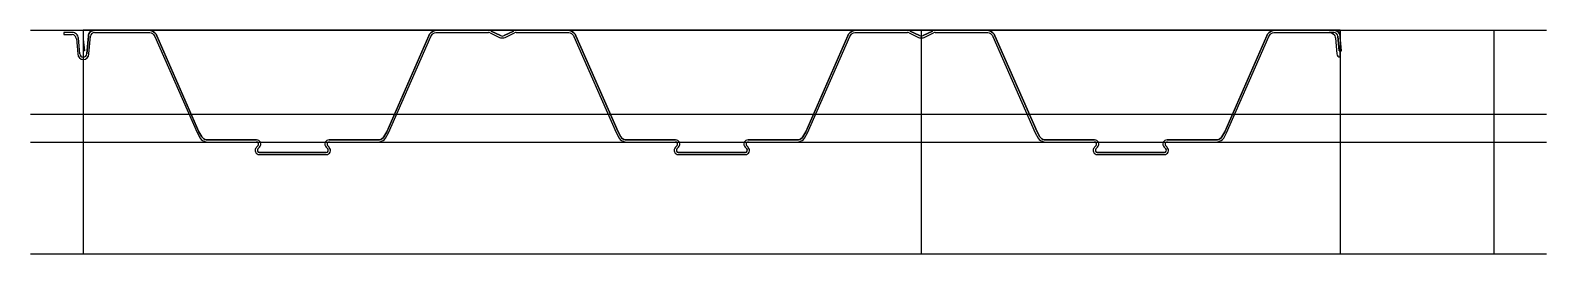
# Model space of a CAD drawing. Extents: x -38 to 1048, y -160 to 0.
import ezdxf

# ---------------------------------------------------------------- set-up
doc = ezdxf.new("R2010")
doc.units = 0
doc.layers.get('0').update_dxf_attribs({"linetype": 'CONTINUOUS'})

msp = doc.modelspace()

# ---------------------------------------------------------------- linework, layer by layer
at = {"linetype": 'CONTINUOUS'}
for p, q in [((-37.9, 0), (1047.7, 0)), ((0, 0), (0, -160)), ((8.1, 0), (0, 0)), ((0, 0), (0, -6.3)), ((8.1, 0), (7.2, -0.1)), ((7.2, -0.1), (8.1, 0)), ((46.7, 0), (8.1, 0)), ((48, -0.1), (46.7, 0)), ((253.3, 0), (46.7, 0)), ((46.7, 0), (48, -0.1)), ((253.3, 0), (252, -0.1)), ((252, -0.1), (253.3, 0)), ((290, 0), (253.3, 0)), ((310, 0), (290, 0)), ((346.7, 0), (310, 0)), ((348, -0.1), (346.7, 0)), ((553.3, 0), (346.7, 0)), ((346.7, 0), (348, -0.1)), ((553.3, 0), (552, -0.1)), ((552, -0.1), (553.3, 0)), ((590, 0), (553.3, 0)), ((610, 0), (590, 0)), ((600, 0), (600, -160)), ((646.7, 0), (610, 0)), ((648, -0.1), (646.7, 0)), ((853.3, 0), (646.7, 0)), ((646.7, 0), (648, -0.1)), ((853.3, 0), (852, -0.1)), ((852, -0.1), (853.3, 0)), ((895.3, 0), (853.3, 0)), ((896.1, -0.1), (895.3, 0)), ((900, 0), (895.3, 0)), ((895.3, 0), (896.1, -0.1)), ((900, 0), (900, -160)), ((900, -6.3), (900, 0)), ((1010, 0), (1010, -160)), ((-8, -1.5), (-14, -1.5)), ((-14, -1.5), (-14, -3.1)), ((-14, -3.1), (-8, -3.1)), ((-7.1, -1.6), (-8, -1.5)), ((-6.3, -1.8), (-7.1, -1.6)), ((-5.6, -2.2), (-6.3, -1.8)), ((-4.9, -2.7), (-5.6, -2.2)), ((-5, -5.8), (-4, -16.9)), ((-4.3, -3.3), (-4.9, -2.7)), ((-3.9, -4), (-4.3, -3.3)), ((-3.6, -4.8), (-3.9, -4)), ((-3.5, -5.7), (-3.6, -4.8)), ((-2.5, -16.8), (-3.5, -5.7)), ((0, -6.3), (0.8, -14.6)), ((3.6, -4.1), (2.5, -16.8)), ((2.5, -16.8), (3.6, -4.1)), ((3.7, -3.3), (3.6, -4.1)), ((3.6, -4.1), (3.7, -3.3)), ((4, -2.5), (3.7, -3.3)), ((3.7, -3.3), (4, -2.5)), ((4.5, -1.8), (4, -2.5)), ((4, -2.5), (4.5, -1.8)), ((4, -16.9), (5.1, -4.3)), ((5, -1.2), (4.5, -1.8)), ((4.5, -1.8), (5, -1.2)), ((5.7, -0.7), (5, -1.2)), ((5, -1.2), (5.7, -0.7)), ((6.5, -0.3), (5.7, -0.7)), ((5.7, -0.7), (6.5, -0.3)), ((7.2, -0.1), (6.5, -0.3)), ((6.5, -0.3), (7.2, -0.1)), ((8.1, -1.5), (46.7, -1.5)), ((46.7, -1.5), (47.7, -1.6)), ((47.7, -1.6), (48.6, -1.9)), ((49.2, -0.5), (48, -0.1)), ((48, -0.1), (49.2, -0.5)), ((48.6, -1.9), (49.5, -2.3)), ((50.3, -1.1), (49.2, -0.5)), ((49.2, -0.5), (50.3, -1.1)), ((49.5, -2.3), (50.2, -3)), ((50.2, -3), (50.8, -3.7)), ((51.3, -1.9), (50.3, -1.1)), ((50.3, -1.1), (51.3, -1.9)), ((50.8, -3.7), (51.3, -4.5)), ((52.1, -2.8), (51.3, -1.9)), ((51.3, -1.9), (52.1, -2.8)), ((51.3, -4.5), (81.4, -73.3)), ((52.7, -3.9), (52.1, -2.8)), ((52.1, -2.8), (52.7, -3.9)), ((82.8, -72.8), (52.7, -3.9)), ((52.7, -3.9), (82.8, -72.8)), ((247.3, -3.9), (217.2, -72.7)), ((217.2, -72.7), (247.3, -3.9)), ((218.6, -73.4), (248.7, -4.5)), ((247.9, -2.8), (247.3, -3.9)), ((247.3, -3.9), (247.9, -2.8)), ((248.7, -1.9), (247.9, -2.8)), ((247.9, -2.8), (248.7, -1.9)), ((249.7, -1.1), (248.7, -1.9)), ((248.7, -1.9), (249.7, -1.1)), ((248.7, -4.5), (249.2, -3.7)), ((249.2, -3.7), (249.8, -3)), ((250.8, -0.5), (249.7, -1.1)), ((249.7, -1.1), (250.8, -0.5)), ((249.8, -3), (250.5, -2.3)), ((250.5, -2.3), (251.4, -1.9)), ((252, -0.1), (250.8, -0.5)), ((250.8, -0.5), (252, -0.1)), ((251.4, -1.9), (252.3, -1.6)), ((252.3, -1.6), (253.3, -1.5)), ((253.3, -1.5), (290, -1.5)), ((291.3, -1.8), (298, -5.1)), ((298.7, -3.7), (292, -0.5)), ((292, -0.5), (298.7, -3.7)), ((298, -5.1), (298.8, -5.4)), ((298.8, -5.4), (299.6, -5.5)), ((299.6, -5.5), (300.4, -5.5)), ((300.4, -5.5), (301.2, -5.4)), ((301.2, -5.4), (302, -5.1)), ((308, -0.5), (301.3, -3.7)), ((301.3, -3.7), (308, -0.5)), ((302, -5.1), (308.7, -1.8)), ((310, -1.5), (346.7, -1.5)), ((346.7, -1.5), (347.7, -1.6)), ((347.7, -1.6), (348.6, -1.9)), ((349.2, -0.5), (348, -0.1)), ((348, -0.1), (349.2, -0.5)), ((348.6, -1.9), (349.5, -2.3)), ((350.3, -1.1), (349.2, -0.5)), ((349.2, -0.5), (350.3, -1.1)), ((349.5, -2.3), (350.2, -3)), ((350.2, -3), (350.9, -3.7)), ((351.3, -1.9), (350.3, -1.1)), ((350.3, -1.1), (351.3, -1.9)), ((350.9, -3.7), (351.3, -4.5)), ((352.1, -2.8), (351.3, -1.9)), ((351.3, -1.9), (352.1, -2.8)), ((351.3, -4.5), (381.4, -73.3)), ((352.7, -3.9), (352.1, -2.8)), ((352.1, -2.8), (352.7, -3.9)), ((382.9, -72.8), (352.7, -3.9)), ((352.7, -3.9), (382.9, -72.8)), ((547.3, -3.9), (517.2, -72.8)), ((517.2, -72.7), (547.3, -3.9)), ((518.6, -73.4), (548.7, -4.5)), ((547.9, -2.8), (547.3, -3.9)), ((547.3, -3.9), (547.9, -2.8)), ((548.7, -1.9), (547.9, -2.8)), ((547.9, -2.8), (548.7, -1.9)), ((549.7, -1.1), (548.7, -1.9)), ((548.7, -1.9), (549.7, -1.1)), ((548.7, -4.5), (549.2, -3.7)), ((549.2, -3.7), (549.8, -3)), ((550.8, -0.5), (549.7, -1.1)), ((549.7, -1.1), (550.8, -0.5)), ((549.8, -3), (550.5, -2.3)), ((550.5, -2.3), (551.4, -1.9)), ((552, -0.1), (550.8, -0.5)), ((550.8, -0.5), (552, -0.1)), ((551.4, -1.9), (552.3, -1.6)), ((552.3, -1.6), (553.3, -1.5)), ((553.3, -1.5), (590, -1.5)), ((591.3, -1.8), (598, -5.1)), ((598.7, -3.7), (592, -0.5)), ((592, -0.5), (598.7, -3.7)), ((598, -5.1), (598.8, -5.4)), ((598.8, -5.4), (599.6, -5.5)), ((599.6, -5.5), (600.4, -5.5)), ((600.4, -5.5), (601.2, -5.4)), ((601.2, -5.4), (602, -5.1)), ((608, -0.5), (601.3, -3.7)), ((601.3, -3.7), (608, -0.5)), ((602, -5.1), (608.7, -1.8)), ((610, -1.5), (646.7, -1.5)), ((646.7, -1.5), (647.7, -1.6)), ((647.7, -1.6), (648.6, -1.9)), ((649.2, -0.5), (648, -0.1)), ((648, -0.1), (649.2, -0.5)), ((648.6, -1.9), (649.5, -2.3)), ((650.3, -1.1), (649.2, -0.5)), ((649.2, -0.5), (650.3, -1.1)), ((649.5, -2.3), (650.2, -3)), ((650.2, -3), (650.9, -3.7)), ((651.3, -1.9), (650.3, -1.1)), ((650.3, -1.1), (651.3, -1.9)), ((650.9, -3.7), (651.3, -4.5)), ((652.1, -2.8), (651.3, -1.9)), ((651.3, -1.9), (652.1, -2.8)), ((651.3, -4.5), (681.5, -73.4)), ((652.7, -3.9), (652.1, -2.8)), ((652.1, -2.8), (652.7, -3.9)), ((682.9, -72.8), (652.7, -3.9)), ((652.7, -3.9), (682.9, -72.8)), ((847.3, -3.9), (817.2, -72.8)), ((817.2, -72.7), (847.3, -3.9)), ((818.6, -73.4), (848.7, -4.5)), ((847.9, -2.8), (847.3, -3.9)), ((847.3, -3.9), (847.9, -2.8)), ((848.7, -1.9), (847.9, -2.8)), ((847.9, -2.8), (848.7, -1.9)), ((849.7, -1.1), (848.7, -1.9)), ((848.7, -1.9), (849.7, -1.1)), ((848.7, -4.5), (849.2, -3.7)), ((849.2, -3.7), (849.8, -3)), ((850.8, -0.5), (849.7, -1.1)), ((849.7, -1.1), (850.8, -0.5)), ((849.8, -3), (850.6, -2.3)), ((850.6, -2.3), (851.4, -1.9)), ((852, -0.1), (850.8, -0.5)), ((850.8, -0.5), (852, -0.1)), ((851.4, -1.9), (852.3, -1.6)), ((852.3, -1.6), (853.3, -1.5)), ((853.3, -1.5), (895.3, -1.5)), ((895.3, -1.5), (892, -1.5)), ((892, -1.5), (892.9, -1.6)), ((892.9, -1.6), (893.7, -1.8)), ((893.7, -1.8), (894.4, -2.2)), ((894.4, -2.2), (895.1, -2.7)), ((895.1, -2.7), (895.7, -3.3)), ((895.7, -3.3), (896.1, -4)), ((897, -0.3), (896.1, -0.1)), ((896.1, -0.1), (897, -0.3)), ((896.1, -4), (896.4, -4.8)), ((896.4, -4.8), (896.5, -5.7)), ((896.5, -5.7), (897.5, -16.8)), ((897.7, -0.7), (897, -0.3)), ((897, -0.3), (897.7, -0.7)), ((898.4, -1.2), (897.7, -0.7)), ((897.7, -0.7), (898.4, -1.2)), ((898.3, -4.3), (899.2, -14.6)), ((899.2, -14.6), (898.3, -4.3)), ((898.9, -1.8), (898.4, -1.2)), ((898.4, -1.2), (898.9, -1.8)), ((899.4, -2.5), (898.9, -1.8)), ((898.9, -1.8), (899.4, -2.5)), ((899.7, -3.3), (899.4, -2.5)), ((899.4, -2.5), (899.7, -3.3)), ((899.8, -4.1), (899.7, -3.3)), ((899.7, -3.3), (899.8, -4.1)), ((900.8, -14.6), (899.8, -4.1)), ((899.8, -4.1), (900, -6.3)), ((0.8, -14.6), (0, -14.6)), ((0, -14.6), (0, -19.3)), ((899.2, -14.6), (900.8, -14.6)), ((900, -14.6), (899.2, -14.6)), ((900, -19.3), (900, -14.6)), ((-37.9, -60), (1047.7, -60)), ((81.4, -73.3), (83.6, -77.2)), ((84.8, -76.3), (82.8, -72.8)), ((82.8, -72.8), (84.8, -76.3)), ((217.2, -72.7), (215.2, -76.3)), ((215.2, -76.3), (217.2, -72.7)), ((216.4, -77.2), (218.6, -73.4)), ((381.4, -73.3), (383.6, -77.2)), ((384.8, -76.3), (382.9, -72.8)), ((382.9, -72.8), (384.8, -76.3)), ((515.2, -76.3), (517.2, -72.7)), ((517.2, -72.8), (515.2, -76.3)), ((516.4, -77.2), (518.6, -73.4)), ((681.5, -73.4), (683.6, -77.2)), ((684.8, -76.3), (682.9, -72.8)), ((682.9, -72.8), (684.8, -76.3)), ((815.2, -76.3), (817.2, -72.7)), ((817.2, -72.8), (815.2, -76.3)), ((816.5, -77.2), (818.6, -73.4)), ((-37.9, -80), (1047.7, -80)), ((83.6, -77.2), (84.4, -78.2)), ((84.4, -78.2), (85.4, -78.9)), ((85.5, -77), (84.8, -76.3)), ((84.8, -76.3), (85.5, -77)), ((85.4, -78.9), (86.5, -79.5)), ((86.2, -77.7), (85.5, -77)), ((85.5, -77), (86.2, -77.7)), ((87, -78.1), (86.2, -77.7)), ((86.2, -77.7), (87, -78.1)), ((86.5, -79.5), (87.7, -79.9)), ((88, -78.4), (87, -78.1)), ((87, -78.1), (88, -78.4)), ((87.7, -79.9), (88.9, -80)), ((88.9, -78.5), (88, -78.4)), ((88, -78.4), (88.9, -78.5)), ((124, -78.5), (88.9, -78.5)), ((88.9, -78.5), (124, -78.5)), ((88.9, -80), (124, -80)), ((125.1, -82.6), (123.9, -83.8)), ((125, -84.9), (126.2, -83.7)), ((126.2, -83.7), (125, -84.9)), ((173.8, -83.7), (175, -84.9)), ((175, -84.9), (173.8, -83.7)), ((176.1, -83.8), (174.9, -82.6)), ((211.1, -78.5), (176, -78.5)), ((176, -78.5), (211.1, -78.5)), ((176, -80), (211.1, -80)), ((212, -78.4), (211.1, -78.5)), ((211.1, -78.5), (212, -78.4)), ((211.1, -80), (212.3, -79.9)), ((212.9, -78.1), (212, -78.4)), ((212, -78.4), (212.9, -78.1)), ((212.3, -79.9), (213.5, -79.5)), ((213.8, -77.7), (212.9, -78.1)), ((212.9, -78.1), (213.8, -77.7)), ((213.5, -79.5), (214.6, -78.9)), ((214.6, -77), (213.8, -77.7)), ((213.8, -77.7), (214.6, -77)), ((215.2, -76.3), (214.6, -77)), ((214.6, -77), (215.2, -76.3)), ((214.6, -78.9), (215.6, -78.2)), ((215.6, -78.2), (216.4, -77.2)), ((383.6, -77.2), (384.4, -78.2)), ((384.4, -78.2), (385.4, -78.9)), ((385.5, -77), (384.8, -76.3)), ((384.8, -76.3), (385.4, -77)), ((385.4, -77), (386.2, -77.7)), ((385.4, -78.9), (386.5, -79.5)), ((386.2, -77.7), (385.5, -77)), ((387.1, -78.1), (386.2, -77.7)), ((386.2, -77.7), (387.1, -78.1)), ((386.5, -79.5), (387.7, -79.9)), ((388, -78.4), (387.1, -78.1)), ((387.1, -78.1), (388, -78.4)), ((387.7, -79.9), (388.9, -80)), ((388.9, -78.5), (388, -78.4)), ((388, -78.4), (388.9, -78.5)), ((424, -78.5), (388.9, -78.5)), ((388.9, -78.5), (424, -78.5)), ((388.9, -80), (424, -80)), ((425.1, -82.6), (423.9, -83.8)), ((425, -84.9), (426.2, -83.7)), ((426.2, -83.7), (425, -84.9)), ((473.8, -83.7), (475, -84.9)), ((475, -84.9), (473.8, -83.7)), ((476.1, -83.8), (474.9, -82.6)), ((511.1, -78.5), (476, -78.5)), ((476, -78.5), (511.1, -78.5)), ((476, -80), (511.1, -80)), ((512, -78.4), (511.1, -78.5)), ((511.1, -78.5), (512, -78.4)), ((511.1, -80), (512.3, -79.9)), ((513, -78.1), (512, -78.4)), ((512, -78.4), (513, -78.1)), ((512.3, -79.9), (513.5, -79.5)), ((513.8, -77.7), (513, -78.1)), ((513, -78.1), (513.8, -77.7)), ((513.5, -79.5), (514.6, -78.9)), ((514.6, -77), (513.8, -77.7)), ((513.8, -77.7), (514.6, -77)), ((515.2, -76.3), (514.6, -77)), ((514.6, -77), (515.2, -76.3)), ((514.6, -78.9), (515.6, -78.2)), ((515.6, -78.2), (516.4, -77.2)), ((683.6, -77.2), (684.4, -78.2)), ((684.4, -78.2), (685.4, -78.9)), ((685.5, -77), (684.8, -76.3)), ((684.8, -76.3), (685.5, -77)), ((685.4, -78.9), (686.5, -79.5)), ((686.2, -77.7), (685.5, -77)), ((685.5, -77), (686.2, -77.7)), ((687.1, -78.1), (686.2, -77.7)), ((686.2, -77.7), (687.1, -78.1)), ((686.5, -79.5), (687.7, -79.9)), ((688, -78.4), (687.1, -78.1)), ((687.1, -78.1), (688, -78.4)), ((687.7, -79.9), (689, -80)), ((689, -78.5), (688, -78.4)), ((688, -78.4), (689, -78.5)), ((724, -78.5), (689, -78.5)), ((689, -78.5), (724, -78.5)), ((689, -80), (724, -80)), ((725.1, -82.6), (723.9, -83.8)), ((725, -84.9), (726.2, -83.7)), ((726.2, -83.7), (725, -84.9)), ((773.9, -83.7), (775, -84.9)), ((775, -84.9), (773.9, -83.7)), ((776.1, -83.8), (774.9, -82.6)), ((811.1, -78.5), (776, -78.5)), ((776, -78.5), (811.1, -78.5)), ((776, -80), (811.1, -80)), ((812, -78.4), (811.1, -78.5)), ((811.1, -78.5), (812, -78.4)), ((811.1, -80), (812.3, -79.9)), ((813, -78.1), (812, -78.4)), ((812, -78.4), (813, -78.1)), ((812.3, -79.9), (813.5, -79.5)), ((813.8, -77.7), (813, -78.1)), ((813, -78.1), (813.8, -77.7)), ((813.5, -79.5), (814.6, -78.9)), ((814.6, -77), (813.8, -77.7)), ((813.8, -77.7), (814.6, -77)), ((815.2, -76.3), (814.6, -77)), ((814.6, -77), (815.2, -76.3)), ((814.6, -78.9), (815.6, -78.2)), ((815.6, -78.2), (816.5, -77.2)), ((173.9, -87.5), (126, -87.5)), ((126, -87.5), (173.9, -87.5)), ((126, -89), (173.9, -89)), ((474, -87.5), (426, -87.5)), ((426, -87.5), (474, -87.5)), ((426, -89), (474, -89)), ((774, -87.5), (726, -87.5)), ((726, -87.5), (774, -87.5)), ((726, -89), (774, -89)), ((-37.9, -160), (1047.7, -160))]:
    msp.add_line(p, q, dxfattribs=at)
for centre, radius, start, end in [((290, -4.5), 4.51, 63.8969, 89.9448), ((290, -4.5), 4.51, 63.8969, 89.9448), ((310, -4.5), 4.51, 90.0552, 116.1031), ((310, -4.5), 4.51, 90.0552, 116.1031), ((590, -4.5), 4.51, 63.8969, 89.9448), ((590, -4.5), 4.51, 63.8969, 89.9448), ((610, -4.5), 4.51, 90.0552, 116.1031), ((610, -4.5), 4.51, 90.0552, 116.1031), ((-8, -6.1), 3, 5.9311, 89.9247), ((8.1, -4.5), 3.01, 90.1497, 174.8538), ((290, -4.5), 2.99, 64.1126, 90.2789), ((300, -1.1), 2.99, 243.9089, 296.0911), ((300, -1.1), 2.99, 243.9089, 296.0911), ((310, -4.5), 2.96, 89.9702, 116.019), ((590, -4.5), 2.99, 64.1126, 90.2789), ((600, -1.1), 2.99, 243.9089, 296.0911), ((600, -1.1), 2.99, 243.9089, 296.0911), ((610, -4.5), 2.96, 89.9702, 116.019), ((895.3, -4.5), 3.01, 5.1454, 89.6598), ((895.3, -4.5), 3.01, 5.1454, 89.6598), ((0, -16.9), 4, 180, 0), ((0, -16.8), 2.48, 180, 0), ((0, -16.8), 2.48, 270, 0), ((900, -16.8), 2.48, 180, 270), ((126.1, -86), 3.06, 135.3437, 268.7512), ((124, -81.5), 3.06, 315.0978, 89.6735), ((124, -81.5), 3.06, 315.0978, 89.6735), ((124, -81.5), 1.53, 314.5647, 89.4898), ((126.1, -86), 1.53, 135.0799, 268.7499), ((126.1, -86), 1.53, 135.0799, 268.7499), ((176, -81.5), 3.06, 90.14, 224.9011), ((176, -81.5), 3.06, 90.14, 224.9011), ((173.9, -86), 3.06, 270.325, 44.6384), ((173.9, -86), 1.53, 270.1378, 45.4323), ((173.9, -86), 1.53, 270.1378, 45.4323), ((176, -81.5), 1.53, 91.2501, 224.9201), ((426.1, -86), 3.06, 134.2865, 268.9395), ((424, -81.5), 3.06, 315.0989, 89.86), ((424, -81.5), 3.06, 315.0989, 89.86), ((424, -81.5), 1.53, 314.5677, 89.8622), ((426.1, -86), 1.53, 135.067, 268.3844), ((426.1, -86), 1.53, 135.067, 268.3844), ((476, -81.5), 3.06, 90.14, 224.9011), ((476, -81.5), 3.06, 90.14, 224.9011), ((473.9, -86), 3.06, 270.5109, 44.6403), ((474, -86), 1.53, 270.1286, 45.9684), ((473.9, -86), 1.53, 270.5102, 45.4353), ((476, -81.5), 1.53, 91.6156, 224.933), ((726.1, -86), 3.06, 135.3437, 268.7512), ((724, -81.5), 3.06, 315.0989, 89.86), ((724, -81.5), 3.06, 315.0989, 89.86), ((724, -81.5), 1.53, 314.5677, 89.8622), ((726.1, -86), 1.53, 135.0799, 268.7499), ((726.1, -86), 1.53, 135.0799, 268.7499), ((776, -81.5), 3.06, 90.3265, 224.9022), ((776, -81.5), 3.06, 90.3265, 224.9022), ((773.9, -86), 3.06, 270.325, 44.6384), ((774, -86), 1.53, 269.7537, 45.969), ((774, -86), 1.53, 270.1378, 45.4323), ((776, -81.5), 1.53, 91.6156, 224.933)]:
    msp.add_arc(centre, radius, start, end, dxfattribs=at)

doc.saveas('drawing.dxf')
